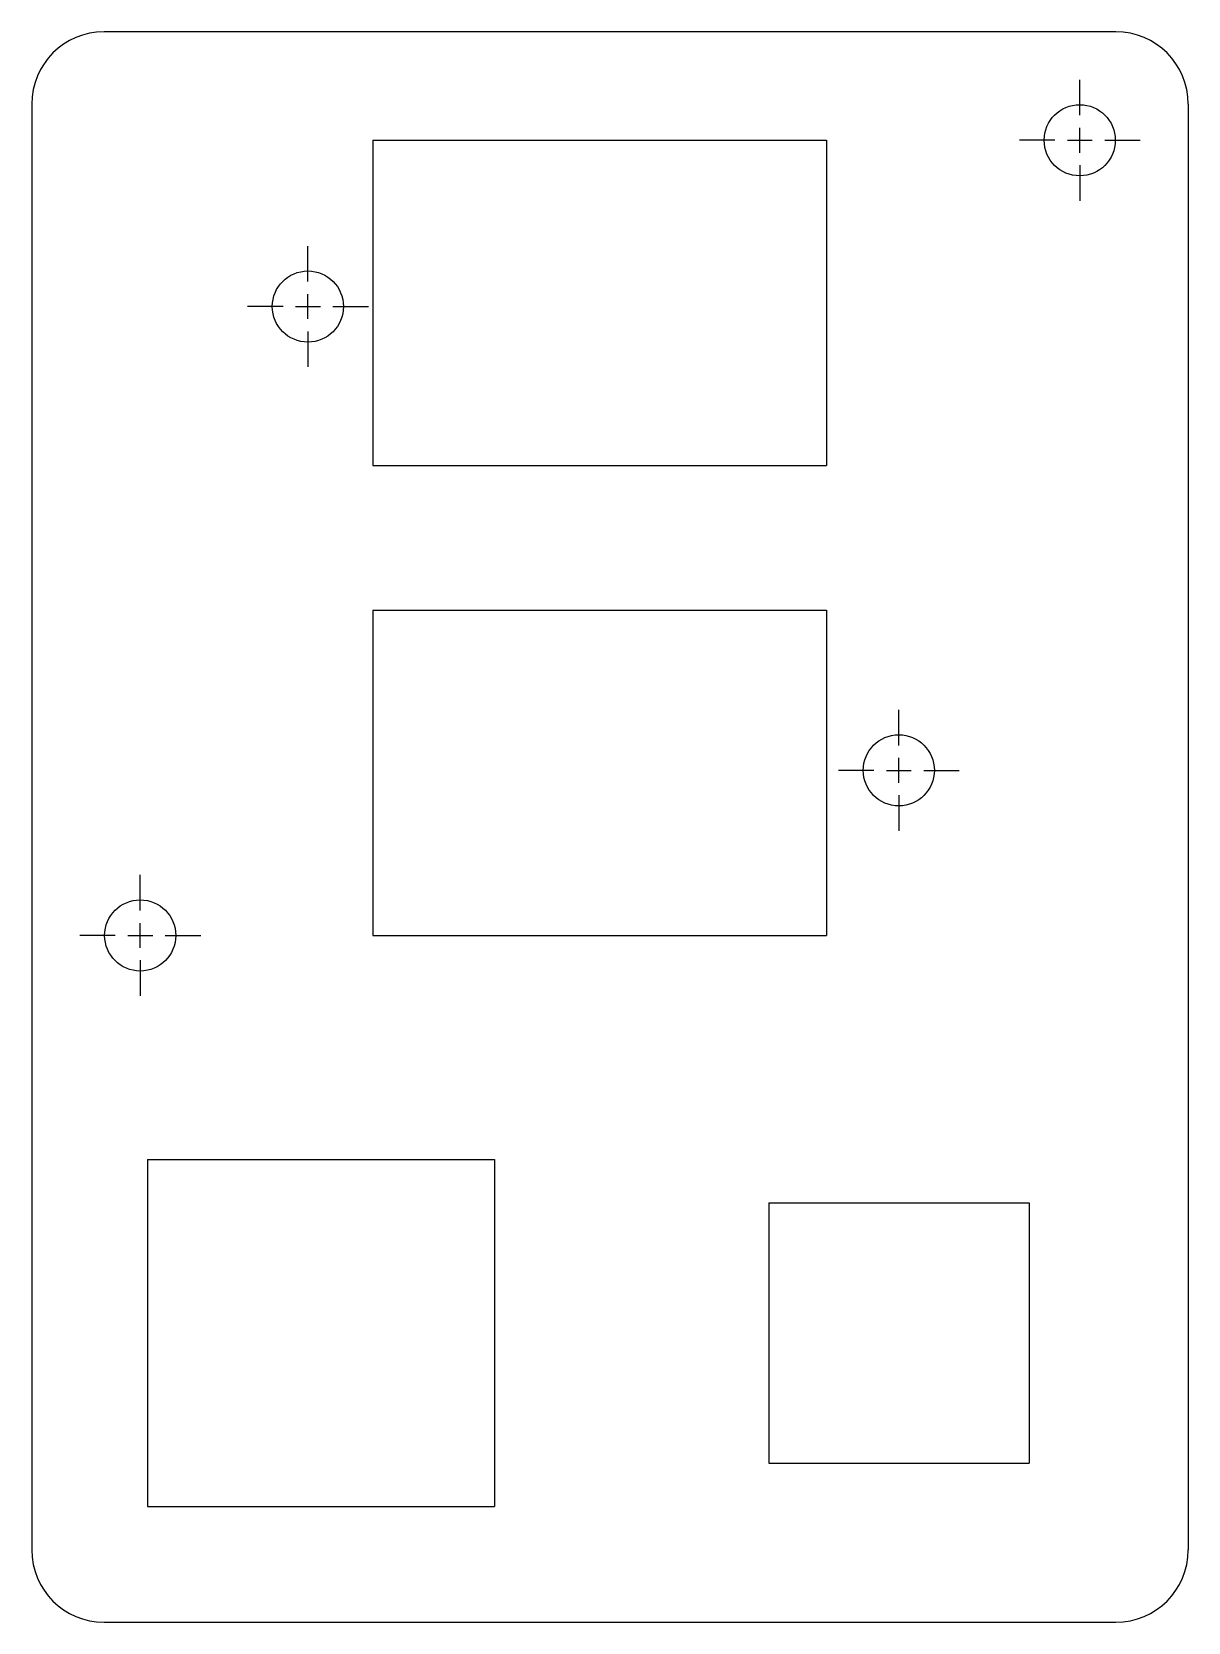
# Model space of a CAD drawing. Extents: x 1.27 to 3.27, y 5.22 to 7.97.
import ezdxf

# ---------------------------------------------------------------- set-up
doc = ezdxf.new("R2010")
doc.units = 0
doc.header["$LTSCALE"] = 0.5
doc.header["$MEASUREMENT"] = 0
doc.linetypes.add('CENTER', pattern=[0.72, 0.45, -0.09, 0.09, -0.09])
doc.layers.add('CENTERMARKS', color=7, linetype='CONTINUOUS')
doc.layers.add('VISIBLE', color=7, linetype='CONTINUOUS')

msp = doc.modelspace()

# ---------------------------------------------------------------- linework, layer by layer
at = {"layer": 'CENTERMARKS', "linetype": 'CENTER'}
for p, q in [((3.0806, 7.8302), (3.0806, 7.8917)), ((3.0376, 7.7871), (2.9761, 7.7871)), ((3.1237, 7.7871), (3.1852, 7.7871)), ((3.0806, 7.7441), (3.0806, 7.6826)), ((1.7456, 7.5427), (1.7456, 7.6042)), ((1.7026, 7.4996), (1.6411, 7.4996)), ((1.7887, 7.4996), (1.8502, 7.4996)), ((1.7456, 7.4566), (1.7456, 7.3951)), ((2.7676, 6.7407), (2.7676, 6.8022)), ((2.7246, 6.6976), (2.6631, 6.6976)), ((2.8107, 6.6976), (2.8722, 6.6976)), ((2.7676, 6.6546), (2.7676, 6.5931)), ((1.4556, 6.4552), (1.4556, 6.5167)), ((1.4126, 6.4121), (1.3511, 6.4121)), ((1.4987, 6.4121), (1.5602, 6.4121)), ((1.4556, 6.3691), (1.4556, 6.3076))]:
    msp.add_line(p, q, dxfattribs=at)
at = {"layer": 'CENTERMARKS', "linetype": 'CONTINUOUS'}
for p, q in [((3.0591, 7.7871), (3.1022, 7.7871)), ((3.0806, 7.7656), (3.0806, 7.8086)), ((1.7456, 7.4781), (1.7456, 7.5211)), ((1.7241, 7.4996), (1.7672, 7.4996)), ((2.7676, 6.6761), (2.7676, 6.7191)), ((2.7461, 6.6976), (2.7892, 6.6976)), ((1.4341, 6.4121), (1.4772, 6.4121)), ((1.4556, 6.3906), (1.4556, 6.4336))]:
    msp.add_line(p, q, dxfattribs=at)
at = {"layer": 'VISIBLE'}
for p, q in [((3.1431, 7.9746), (1.3931, 7.9746)), ((1.2681, 7.8496), (1.2681, 5.3496)), ((3.2681, 7.8496), (3.2681, 5.3496)), ((1.8581, 7.7871), (2.6426, 7.7871)), ((1.8581, 7.7871), (1.8581, 7.2246)), ((2.6426, 7.7871), (2.6426, 7.2246)), ((1.8581, 7.2246), (2.6426, 7.2246)), ((1.8581, 6.9746), (1.8581, 6.4121)), ((1.8581, 6.9746), (2.6426, 6.9746)), ((2.6426, 6.9746), (2.6426, 6.4121)), ((1.8581, 6.4121), (2.6426, 6.4121)), ((1.4681, 6.0246), (1.4681, 5.4246)), ((1.4681, 6.0246), (2.0681, 6.0246)), ((2.0681, 6.0246), (2.0681, 5.4246)), ((2.5431, 5.9496), (2.5431, 5.4996)), ((2.5431, 5.9496), (2.9931, 5.9496)), ((2.9931, 5.9496), (2.9931, 5.4996)), ((2.5431, 5.4996), (2.9931, 5.4996)), ((1.4681, 5.4246), (2.0681, 5.4246)), ((1.3931, 5.2246), (3.1431, 5.2246))]:
    msp.add_line(p, q, dxfattribs=at)
for centre in [(3.0806, 7.7871), (1.7456, 7.4996), (2.7676, 6.6976), (1.4556, 6.4121)]:
    msp.add_circle(centre, 0.0615, dxfattribs=at)
for centre, start, end in [((1.3931, 7.8496), 90, 180), ((3.1431, 7.8496), 0, 90), ((1.3931, 5.3496), 180, 270), ((3.1431, 5.3496), 270, 0)]:
    msp.add_arc(centre, 0.125, start, end, dxfattribs=at)

doc.saveas('drawing.dxf')
